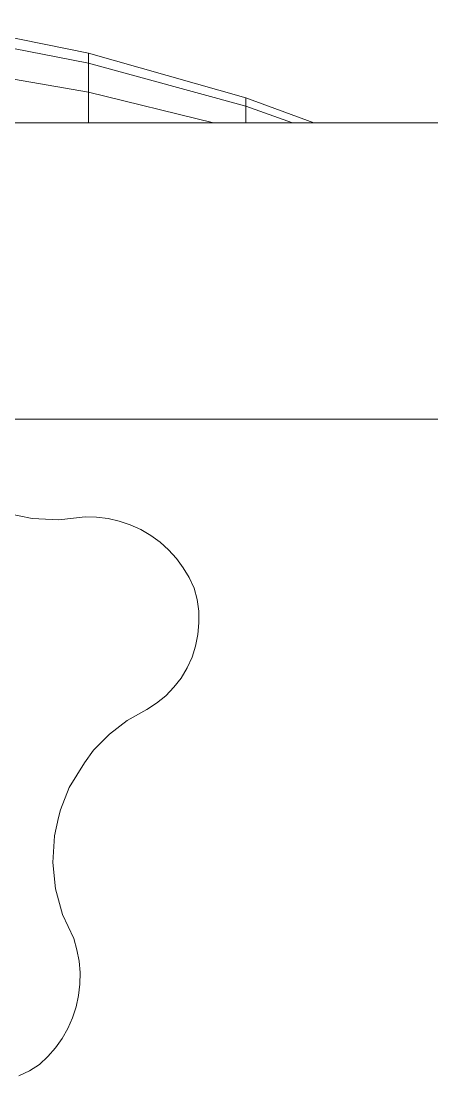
# Model space of a CAD drawing. Header units: inches. Extents: x -827 to 154, y -802 to 207.
# Drawn here: x -717.222 to -716.268, y 45.416 to 47.866 of the extents above; entities that cross this region are included whole.
import ezdxf

# ---------------------------------------------------------------- set-up
doc = ezdxf.new("R2010")
doc.units = ezdxf.units.IN
doc.header["$MEASUREMENT"] = 0
doc.layers.add('DrillPressTable _1__skp', color=8, linetype='Continuous', lineweight=9)
doc.layers.add('Layer0', color=7, linetype='Continuous', lineweight=9)

# ---------------------------------------------------------------- blocks, each defined once
blk = doc.blocks.new('DrillPressTable _1__skp_72-402115-Level 1')
at = {"layer": 'Layer0'}
for p, q in [((0.4672, -0.5645), (0.4801, -0.5041)), ((0.4672, -0.5645), (0.4801, -0.5041)), ((-0.827, -0.534), (-0.8151, -0.5585)), ((-0.827, -0.534), (-0.8151, -0.5585)), ((-0.8151, -0.5585), (-0.8004, -0.5815)), ((-0.8151, -0.5585), (-0.8004, -0.5815)), ((-0.8004, -0.5815), (-0.7822, -0.6012)), ((-0.8004, -0.5815), (-0.7822, -0.6012)), ((0.4644, -0.6262), (0.4672, -0.5645)), ((0.4644, -0.6262), (0.4672, -0.5645)), ((-0.762, -0.6188), (-0.7822, -0.6012)), ((-0.7822, -0.6012), (-0.762, -0.6188)), ((-0.3925, -0.6188), (-0.3311, -0.6124)), ((-0.3311, -0.6124), (-0.3925, -0.6188)), ((-0.3311, -0.6124), (-0.2694, -0.6162)), ((-0.2694, -0.6162), (-0.3311, -0.6124)), ((-0.7401, -0.6343), (-0.762, -0.6188)), ((-0.762, -0.6188), (-0.7401, -0.6343)), ((-0.7167, -0.6475), (-0.7401, -0.6343)), ((-0.7401, -0.6343), (-0.7167, -0.6475)), ((-0.5081, -0.6611), (-0.4521, -0.6351)), ((-0.4521, -0.6351), (-0.5081, -0.6611)), ((-0.4521, -0.6351), (-0.3925, -0.6188)), ((-0.3925, -0.6188), (-0.4521, -0.6351)), ((-0.2694, -0.6162), (-0.2268, -0.626)), ((-0.2268, -0.626), (-0.2694, -0.6162)), ((-0.2268, -0.626), (-0.2092, -0.6301)), ((-0.2092, -0.6301), (-0.2268, -0.626)), ((-0.2092, -0.6301), (-0.1571, -0.6504)), ((-0.1571, -0.6504), (-0.2092, -0.6301)), ((0.4644, -0.6262), (0.4717, -0.6875)), ((0.4644, -0.6262), (0.4717, -0.6875)), ((0.4644, -0.6262), (0.4717, -0.6875)), ((0.4717, -0.6875), (0.4644, -0.6262)), ((-0.6922, -0.6584), (-0.7167, -0.6475)), ((-0.7167, -0.6475), (-0.6922, -0.6584)), ((-0.6667, -0.6667), (-0.6922, -0.6584)), ((-0.6922, -0.6584), (-0.6667, -0.6667)), ((-0.5081, -0.6611), (-0.5339, -0.6686)), ((-0.5339, -0.6686), (-0.5081, -0.6611)), ((-0.1571, -0.6504), (-0.0997, -0.6863)), ((-0.0997, -0.6863), (-0.1571, -0.6504)), ((-0.6405, -0.6724), (-0.6667, -0.6667)), ((-0.6667, -0.6667), (-0.6405, -0.6724)), ((-0.6138, -0.6755), (-0.6405, -0.6724)), ((-0.6405, -0.6724), (-0.6138, -0.6755)), ((-0.6138, -0.6755), (-0.587, -0.6759)), ((-0.587, -0.6759), (-0.6138, -0.6755)), ((-0.5602, -0.6736), (-0.587, -0.6759)), ((-0.587, -0.6759), (-0.5602, -0.6736)), ((-0.5339, -0.6686), (-0.5602, -0.6736)), ((-0.5602, -0.6736), (-0.5339, -0.6686)), ((-0.0997, -0.6863), (-0.0702, -0.7074)), ((-0.0702, -0.7074), (-0.0997, -0.6863)), ((-0.0702, -0.7074), (-0.0334, -0.7442)), ((-0.0334, -0.7442), (-0.0702, -0.7074)), ((0.4717, -0.6875), (0.4709, -0.7144)), ((0.4717, -0.6875), (0.4709, -0.7144)), ((0.4709, -0.7144), (0.4717, -0.6875)), ((0.4717, -0.6875), (0.4709, -0.7144)), ((0.4709, -0.7144), (0.4675, -0.741)), ((0.4675, -0.741), (0.4709, -0.7144)), ((0.4675, -0.741), (0.4709, -0.7144)), ((0.4675, -0.741), (0.4709, -0.7144)), ((-0.0334, -0.7442), (-0.0018, -0.7856)), ((-0.0334, -0.7442), (-0.0018, -0.7856)), ((0.4614, -0.7671), (0.4675, -0.741)), ((0.4614, -0.7671), (0.4675, -0.741)), ((0.4675, -0.741), (0.4614, -0.7671)), ((0.4614, -0.7671), (0.4675, -0.741)), ((0.4528, -0.7925), (0.4614, -0.7671)), ((0.4528, -0.7925), (0.4614, -0.7671)), ((-0.0018, -0.7856), (0.0238, -0.8309)), ((-0.0018, -0.7856), (0.0238, -0.8309)), ((0.4416, -0.8169), (0.4528, -0.7925)), ((0.4416, -0.8169), (0.4528, -0.7925)), ((0.0238, -0.8309), (0.0386, -0.8539)), ((0.0238, -0.8309), (0.0386, -0.8539)), ((0.428, -0.8401), (0.4416, -0.8169)), ((0.428, -0.8401), (0.4416, -0.8169)), ((0.0386, -0.8539), (0.0559, -0.875)), ((0.0386, -0.8539), (0.0559, -0.875)), ((0.4123, -0.8618), (0.428, -0.8401)), ((0.4123, -0.8618), (0.428, -0.8401)), ((0.0754, -0.894), (0.0559, -0.875)), ((0.0559, -0.875), (0.0754, -0.894)), ((0.3944, -0.8818), (0.3746, -0.8999)), ((0.3746, -0.8999), (0.3944, -0.8818)), ((0.3944, -0.8818), (0.4123, -0.8618)), ((0.3944, -0.8818), (0.4123, -0.8618)), ((0.097, -0.9106), (0.0754, -0.894)), ((0.0754, -0.894), (0.097, -0.9106)), ((0.3746, -0.8999), (0.3531, -0.9159)), ((0.3531, -0.9159), (0.3746, -0.8999)), ((0.1204, -0.9247), (0.097, -0.9106)), ((0.097, -0.9106), (0.1204, -0.9247)), ((0.1204, -0.9247), (0.1452, -0.9361)), ((0.1452, -0.9361), (0.1204, -0.9247)), ((0.3301, -0.9297), (0.3057, -0.9409)), ((0.3057, -0.9409), (0.3301, -0.9297)), ((0.3531, -0.9159), (0.3301, -0.9297)), ((0.3301, -0.9297), (0.3531, -0.9159)), ((0.1711, -0.9445), (0.1452, -0.9361)), ((0.1452, -0.9361), (0.1711, -0.9445)), ((0.1711, -0.9445), (0.1979, -0.9499)), ((0.1979, -0.9499), (0.1711, -0.9445)), ((0.225, -0.9523), (0.1979, -0.9499)), ((0.1979, -0.9499), (0.225, -0.9523)), ((0.2523, -0.9516), (0.225, -0.9523)), ((0.225, -0.9523), (0.2523, -0.9516)), ((0.2793, -0.9478), (0.2523, -0.9516)), ((0.2523, -0.9516), (0.2793, -0.9478)), ((0.3057, -0.9409), (0.2793, -0.9478)), ((0.2793, -0.9478), (0.3057, -0.9409))]:
    blk.add_line(p, q, dxfattribs=at)
blk = doc.blocks.new('DrillPressTable _1__skp_71-402114-Level 1')
blk.add_blockref('DrillPressTable _1__skp_72-402115-Level 1', (0.8454, 0.9523))
blk = doc.blocks.new('DrillPressTable _1__skp_70-402113-Level 1')
at = {"layer": 'Layer0'}
blk.add_line((3.0262, 0), (3.0262, 4.0817), dxfattribs=at)
blk.add_line((3.0262, 0), (3.0262, 4.0817), dxfattribs=at)
blk = doc.blocks.new('DrillPressTable _1__skp_69-402112-Level 1')
for name, p in [('DrillPressTable _1__skp_70-402113-Level 1', (0.5, 0)), ('DrillPressTable _1__skp_71-402114-Level 1', (1.9823, 3.391))]:
    blk.add_blockref(name, p)
blk = doc.blocks.new('DrillPressTable _1__skp_64-402107-Level 1')
at = {"layer": 'Layer0'}
blk.add_line((18, 0), (18, 4), dxfattribs=at)
blk.add_line((18, 0), (18, 4), dxfattribs=at)
blk = doc.blocks.new('DrillPressTable _1__skp_63-402106-Level 1')
blk.add_blockref('DrillPressTable _1__skp_64-402107-Level 1', (0, 0))
blk = doc.blocks.new('DrillPressTable _1__skp_62-402105-Level 1')
for name, p in [('DrillPressTable _1__skp_63-402106-Level 1', (0, 0)), ('DrillPressTable _1__skp_69-402112-Level 1', (13.7863, 0))]:
    blk.add_blockref(name, p)
blk = doc.blocks.new('DrillPressTable _1__skp_30-402073-Level 1')
at = {"layer": 'Layer0'}
for p, q in [((5.0722, 1.5647), (5.4446, 1.4902)), ((5.4446, 1.4902), (5.0722, 1.5647)), ((5.0722, 1.539), (5.4446, 1.4671)), ((5.0722, 1.539), (5.4446, 1.4671)), ((5.4446, 1.4902), (5.81, 1.3865)), ((5.4446, 1.4902), (5.4446, 1.4671)), ((5.81, 1.3865), (5.4446, 1.4902)), ((5.4446, 1.4671), (5.4446, 1.4902)), ((5.4446, 1.3994), (5.0722, 1.4639)), ((5.0722, 1.4639), (5.4446, 1.3994)), ((5.4446, 1.3994), (5.4446, 1.4671)), ((5.4446, 1.4671), (5.81, 1.367)), ((5.4446, 1.4671), (5.4446, 1.3994)), ((5.4446, 1.4671), (5.81, 1.367)), ((5.7349, 1.3281), (5.4446, 1.3994)), ((5.4446, 1.3281), (5.4446, 1.3994)), ((5.4446, 1.3994), (5.7349, 1.3281)), ((5.4446, 1.3994), (5.4446, 1.3281)), ((5.81, 1.3865), (5.9676, 1.3281)), ((5.81, 1.3865), (5.81, 1.367)), ((5.81, 1.3865), (5.9676, 1.3281)), ((5.81, 1.3865), (5.81, 1.367)), ((5.81, 1.367), (5.9185, 1.3281)), ((5.81, 1.367), (5.81, 1.3281)), ((5.81, 1.3281), (5.81, 1.367)), ((5.9185, 1.3281), (5.81, 1.367))]:
    blk.add_line(p, q, dxfattribs=at)
blk = doc.blocks.new('DrillPressTable _1__skp_29-402072-Level 1')
blk.add_blockref('DrillPressTable _1__skp_30-402073-Level 1', (4.5082, 0.9015))
blk = doc.blocks.new('DrillPressTable _1__skp_3-402046-Level 1')
blk.add_blockref('DrillPressTable _1__skp_29-402072-Level 1', (4.0859, 10.5698))
blk = doc.blocks.new('DrillPressTable _1__skp_2-402045-Level 1')
blk.add_blockref('DrillPressTable _1__skp_3-402046-Level 1', (1.9576, 0.5283))
blk = doc.blocks.new('DrillPressTable _1__skp_1-402044-Level 1')
blk.add_blockref('DrillPressTable _1__skp_62-402105-Level 1', (118.8142, 152.93))
at = {"rotation": 270.0000000000001}
blk.add_blockref('DrillPressTable _1__skp_2-402045-Level 1', (123.4866, 172.5737), dxfattribs=at)
blk = doc.blocks.new('DrillPressTable _1__skp-401998-Level 1')
blk.add_blockref('DrillPressTable _1__skp_1-402044-Level 1', (0, 0))

msp = doc.modelspace()

# ---------------------------------------------------------------- block references
at = {"layer": 'DrillPressTable _1__skp', "color": 7, "rotation": 89.99999999999967}
msp.add_blockref('DrillPressTable _1__skp-401998-Level 1', (-560.487909, -89.184773), dxfattribs=at)

doc.saveas('drawing.dxf')
